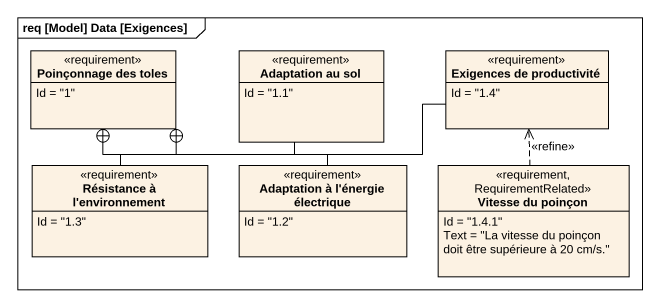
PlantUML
@startuml
mainframe req [Model] Data [Exigences]
hide circle
hide empty members
class "Poinçonnage des toles" as Poinçonnage_des_toles <<requirement>> {
  Id = "1"
}
class "Adaptation au sol" as Adaptation_au_sol <<requirement>> {
  Id = "1.1"
}
class "Exigences de productivité" as Exigences_de_productivité <<requirement>> {
  Id = "1.4"
}
class "Résistance à l'environnement" as Résistance_à_l_environnement <<requirement>> {
  Id = "1.3"
}
class "Adaptation à l'énergie électrique" as Adaptation_à_l_énergie <<requirement>> {
  Id = "1.2"
}
class "Vitesse du poinçon" as Vitesse_du_poinçon <<requirement, RequirementRelated>> {
  Id = "1.4.1"
  Text = "La vitesse du poinçon doit être supérieure à 20 cm/s."
}
Adaptation_au_sol -left-+ Poinçonnage_des_toles
Exigences_de_productivité -left-+ Poinçonnage_des_toles
Résistance_à_l_environnement -up-+ Poinçonnage_des_toles
Adaptation_à_l_énergie -left-+ Poinçonnage_des_toles
Vitesse_du_poinçon .up.> Exigences_de_productivité : <<refine>>
@enduml
